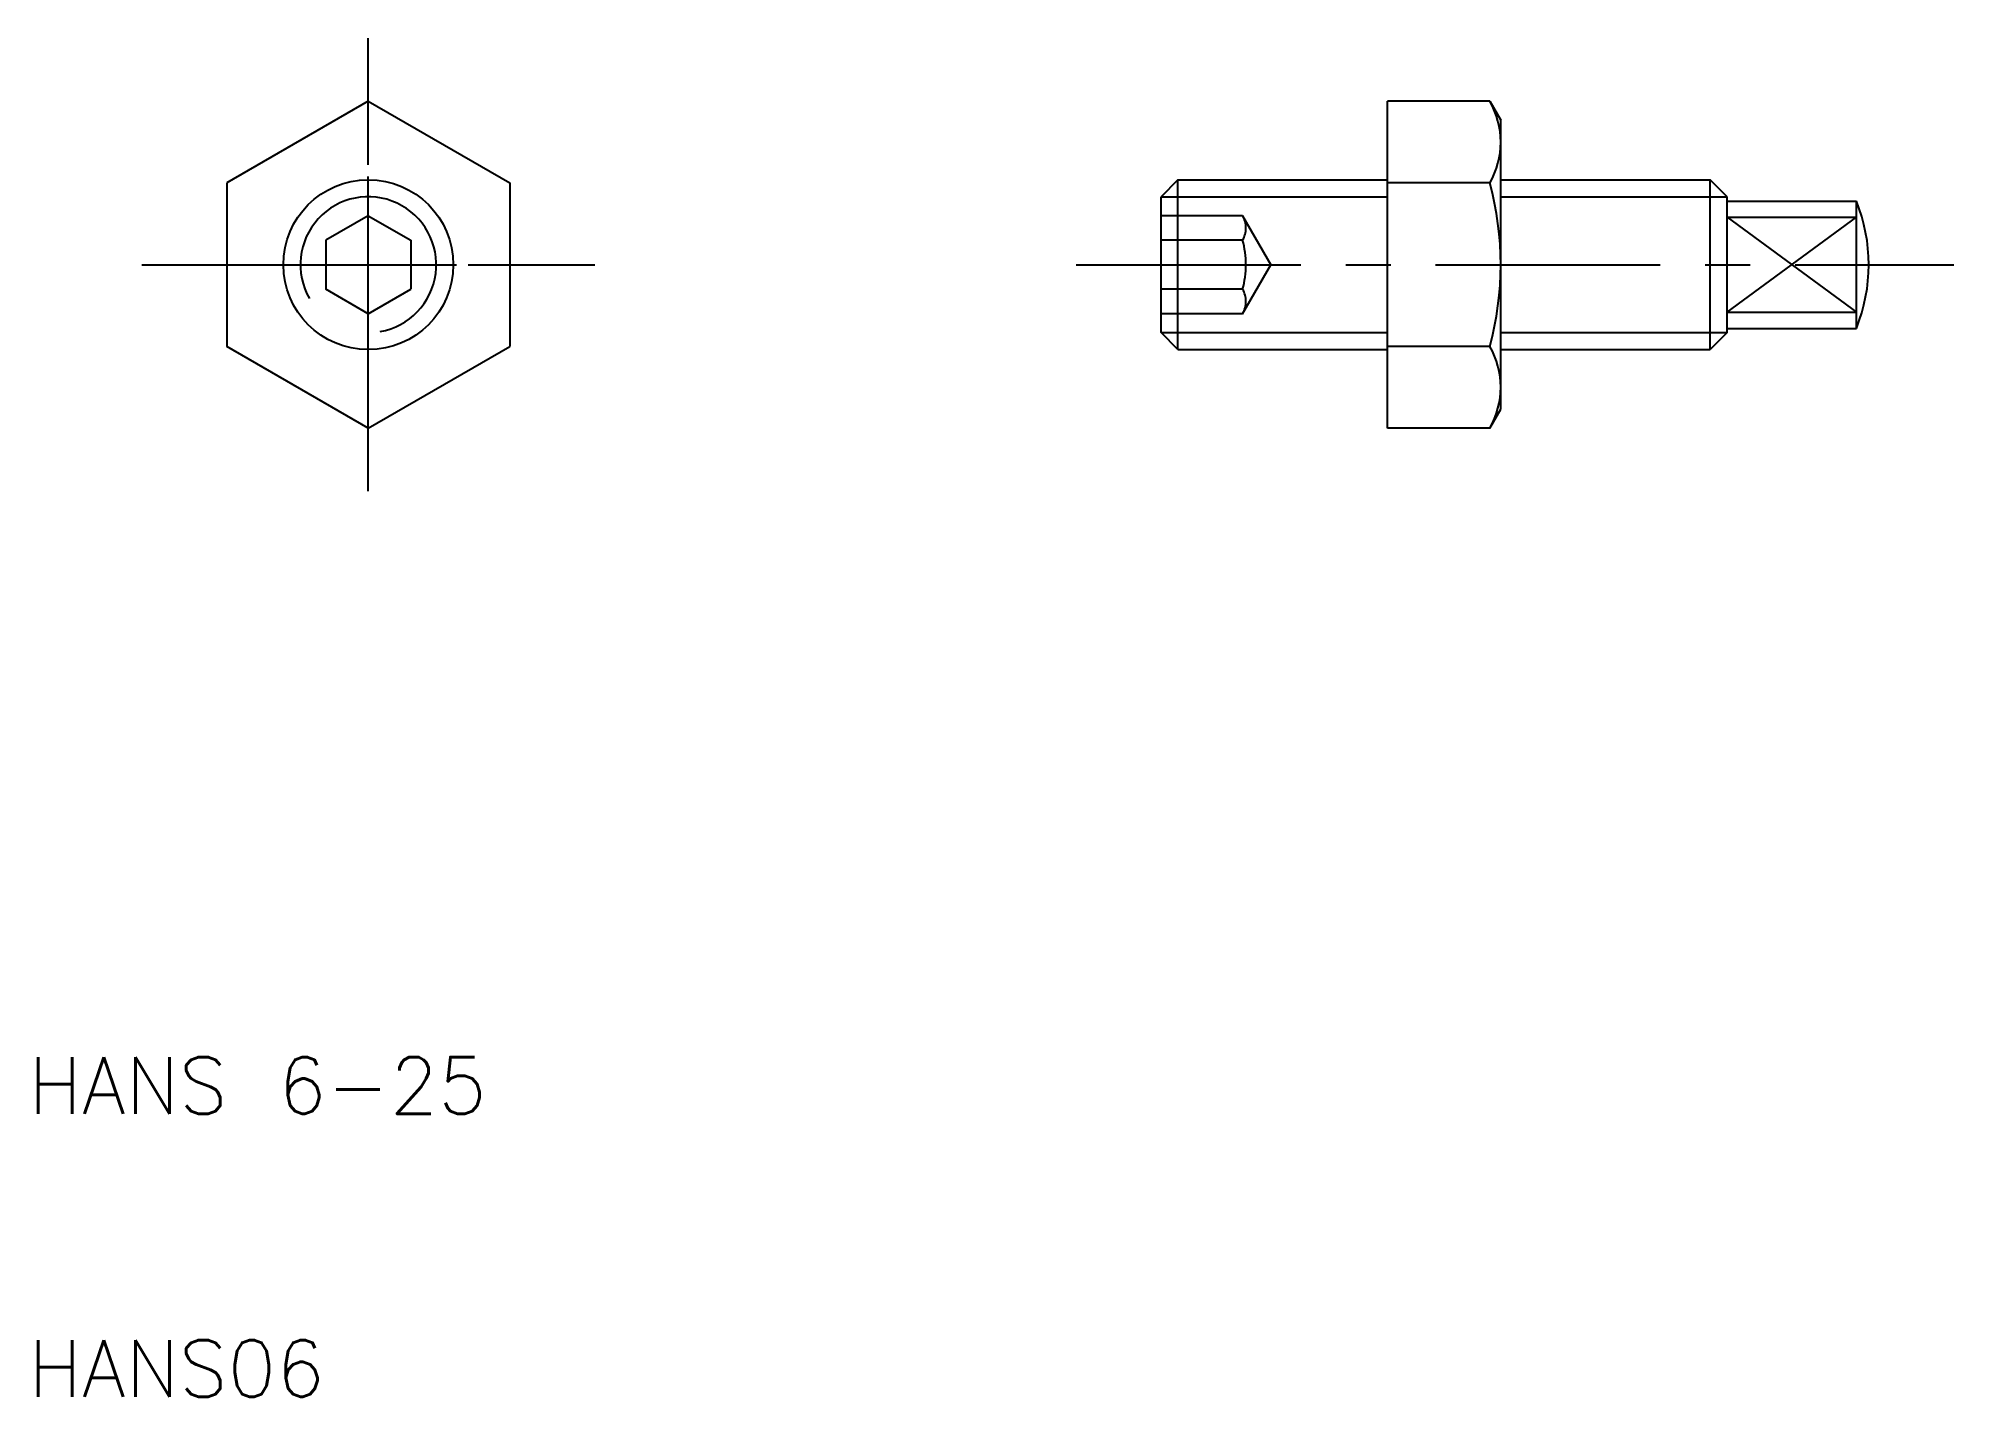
# Model space of a CAD drawing. Extents: x 10.3 to 78, y 10 to 58.
import ezdxf

# ---------------------------------------------------------------- set-up
doc = ezdxf.new("R2010")
doc.units = 0
doc.header["$LTSCALE"] = 0.25
doc.linetypes.add('CENTER', pattern=[50.8, 31.75, -6.35, 6.35, -6.35])
doc.linetypes.add('DASHED', pattern=[19.05, 12.7, -6.35])
doc.layers.get('0').update_dxf_attribs({"linetype": 'CONTINUOUS'})
doc.layers.add('CENTER', color=1, linetype='CENTER')
doc.styles.get("Standard").update_dxf_attribs({"font": 'txt.shx', "bigfont": 'extfont.shx'})

msp = doc.modelspace()

# ---------------------------------------------------------------- linework, layer by layer
for p, q in [((22, 55.774), (17, 52.887)), ((22, 55.774), (27, 52.887)), ((58, 44.226), (58, 55.774)), ((61.613, 55.774), (58, 55.774)), ((61.613, 55.774), (62, 55.104)), ((62, 44.896), (62, 55.104)), ((17, 52.887), (17, 47.113)), ((27, 52.887), (27, 47.113)), ((50.6, 53), (50, 52.4)), ((50.6, 53), (58, 53)), ((50.6, 47), (50.6, 53)), ((61.613, 52.887), (58, 52.887)), ((62, 53), (69.4, 53)), ((69.4, 47), (69.4, 53)), ((70, 52.4), (69.4, 53)), ((50, 47.6), (50, 52.4)), ((70, 52.25), (70, 52.4)), ((70, 52.25), (74.562, 52.25)), ((70, 47.75), (70, 52.25)), ((74.562, 47.75), (74.562, 52.25)), ((22, 51.732), (20.5, 50.866)), ((22, 51.732), (23.5, 50.866)), ((70, 51.677), (74.562, 51.677)), ((20.5, 50.866), (20.5, 49.134)), ((23.5, 50.866), (23.5, 49.134)), ((22, 48.268), (20.5, 49.134)), ((22, 48.268), (23.5, 49.134)), ((70, 48.323), (74.562, 48.323)), ((50.6, 47), (50, 47.6)), ((70, 47.6), (69.4, 47)), ((70, 47.75), (74.562, 47.75)), ((70, 47.6), (70, 47.75)), ((22, 44.226), (17, 47.113)), ((22, 44.226), (27, 47.113)), ((50.6, 47), (58, 47)), ((61.613, 47.113), (58, 47.113)), ((62, 47), (69.4, 47)), ((61.613, 44.226), (62, 44.896)), ((61.613, 44.226), (58, 44.226))]:
    msp.add_line(p, q)
at = {"color": 3}
for p, q in [((50, 52.4), (58, 52.4)), ((62, 52.4), (70, 52.4)), ((70, 48.323), (74.562, 51.677)), ((70, 51.677), (74.562, 48.323)), ((50, 47.6), (58, 47.6)), ((62, 47.6), (70, 47.6))]:
    msp.add_line(p, q, dxfattribs=at)
at = {"color": 3, "linetype": 'DASHED'}
for p, q in [((52.884, 51.732), (50, 51.732)), ((52.884, 51.732), (53.884, 50)), ((52.884, 50.866), (50, 50.866)), ((52.884, 48.268), (53.884, 50)), ((52.884, 49.134), (50, 49.134)), ((52.884, 48.268), (50, 48.268))]:
    msp.add_line(p, q, dxfattribs=at)
msp.add_circle((22, 50), 3)
for centre, radius, start, end in [((59.113, 54.33), 2.887, 330, 30), ((51.033, 50), 10.967, 344.73852, 15.26148), ((69, 50), 6, 337.97569, 22.02431), ((59.113, 45.67), 2.887, 330, 30)]:
    msp.add_arc(centre, radius, start, end)
at = {"color": 3}
msp.add_arc((22, 50), 2.4, 280, 210, dxfattribs=at)
at = {"color": 3, "linetype": 'DASHED'}
for centre, radius, start, end in [((52.134, 51.299), 0.866, 330, 30), ((49.71, 50), 3.29, 344.73852, 15.26148), ((52.134, 48.701), 0.866, 330, 30)]:
    msp.add_arc(centre, radius, start, end, dxfattribs=at)
at = {"layer": 'CENTER', "color": 1, "linetype": 'CENTER'}
for p, q in [((22, 42), (22, 58)), ((22, 44), (22, 56)), ((14, 50), (30, 50)), ((16, 50), (28, 50)), ((47, 50), (78, 50))]:
    msp.add_line(p, q, dxfattribs=at)

# ---------------------------------------------------------------- texts
for s, p in [('HANS 6-25', (10, 20)), ('HANS06', (10, 10))]:
    msp.add_text(s, height=2).set_placement(p)

doc.saveas('drawing.dxf')
